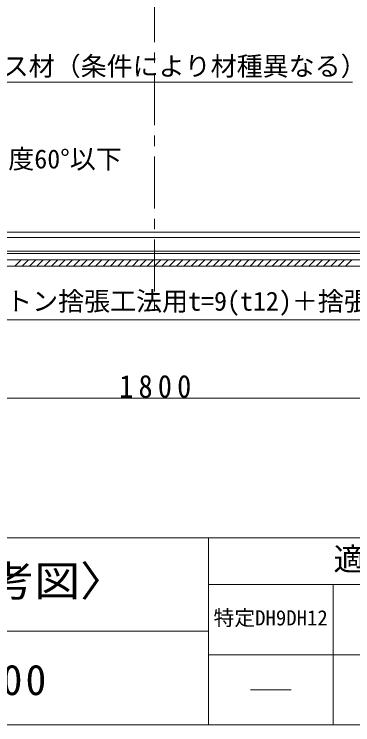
# Model space of a CAD drawing. Units: millimetres at full size, sheet at 1:20; details may follow other scales. Extents: x -4155 to 4045, y -2866 to 2834.
# Drawn here: x 2352 to 3003, y -2866 to -1498 of the extents above; entities that cross this region are included whole.
import ezdxf
from ezdxf.enums import TextEntityAlignment as Align

# ---------------------------------------------------------------- set-up
doc = ezdxf.new("R2010")
doc.units = ezdxf.units.MM
doc.header["$LTSCALE"] = 20
doc.linetypes.add('CHAIN1', pattern=[8, 5, -1, 1, -1])
for name, color, linetype, lineweight in [('1-0_断面', 7, 'Continuous', 9), ('1-1_寸法', 7, 'Continuous', 9), ('1-2_文字', 7, 'Continuous', 9), ('F-0_図枠', 7, 'Continuous', 9)]:
    doc.layers.add(name, color=color, linetype=linetype, lineweight=lineweight)
doc.styles.add('ＭＳ ゴシック', font='')
doc.styles.get('ＭＳ ゴシック').set_extended_font_data('MS Gothic')

msp = doc.modelspace()

# ---------------------------------------------------------------- linework, layer by layer
at = {"layer": '1-0_断面', "color": 4, "linetype": 'CHAIN1'}
msp.add_line((2621.26, -171.38), (2621.26, -2065.23), dxfattribs=at)
at = {"layer": '1-0_断面'}
for p, q in [((2041.27, -1917.05), (3772.19, -1917.05)), ((2041.27, -1927.65), (3772.19, -1927.65)), ((3772.19, -1954.05), (-269.22, -1954.05)), ((3772.19, -1958.05), (-269.22, -1958.05)), ((3772.19, -1970.55), (-269.22, -1970.55)), ((3772.19, -1982.55), (-269.22, -1982.55)), ((2352.82, -1982.55), (2364.82, -1970.55)), ((2366.96, -1982.55), (2378.96, -1970.55)), ((2381.1, -1982.55), (2393.1, -1970.55)), ((2395.24, -1982.55), (2407.24, -1970.55)), ((2409.39, -1982.55), (2421.39, -1970.55)), ((2423.53, -1982.55), (2435.53, -1970.55)), ((2437.67, -1982.55), (2449.67, -1970.55)), ((2451.81, -1982.55), (2463.81, -1970.55)), ((2465.95, -1982.55), (2477.95, -1970.55)), ((2480.1, -1982.55), (2492.1, -1970.55)), ((2494.24, -1982.55), (2506.24, -1970.55)), ((2508.38, -1982.55), (2520.38, -1970.55)), ((2522.52, -1982.55), (2534.52, -1970.55)), ((2536.67, -1982.55), (2548.67, -1970.55)), ((2550.81, -1982.55), (2562.81, -1970.55)), ((2564.95, -1982.55), (2576.95, -1970.55)), ((2579.09, -1982.55), (2591.09, -1970.55)), ((2593.23, -1982.55), (2605.23, -1970.55)), ((2607.38, -1982.55), (2619.38, -1970.55)), ((2621.52, -1982.55), (2633.52, -1970.55)), ((2635.66, -1982.55), (2647.66, -1970.55)), ((2649.8, -1982.55), (2661.8, -1970.55)), ((2663.94, -1982.55), (2675.94, -1970.55)), ((2678.09, -1982.55), (2690.09, -1970.55)), ((2678.09, -1982.55), (2683.51, -1977.13)), ((2692.23, -1982.55), (2704.23, -1970.55)), ((2706.37, -1982.55), (2718.37, -1970.55)), ((2720.51, -1982.55), (2732.51, -1970.55)), ((2734.66, -1982.55), (2746.66, -1970.55)), ((2748.8, -1982.55), (2760.8, -1970.55)), ((2762.94, -1982.55), (2774.94, -1970.55)), ((2762.94, -1982.55), (2774.94, -1970.55)), ((2777.08, -1982.55), (2789.08, -1970.55)), ((2777.08, -1982.55), (2781.92, -1977.72)), ((2791.22, -1982.55), (2803.22, -1970.55)), ((2805.37, -1982.55), (2817.37, -1970.55)), ((2819.51, -1982.55), (2831.51, -1970.55)), ((2833.65, -1982.55), (2845.65, -1970.55)), ((2847.79, -1982.55), (2859.79, -1970.55)), ((2861.93, -1982.55), (2873.93, -1970.55)), ((2876.08, -1982.55), (2888.08, -1970.55)), ((2890.22, -1982.55), (2902.22, -1970.55)), ((2904.36, -1982.55), (2916.36, -1970.55)), ((2918.5, -1982.55), (2930.5, -1970.55)), ((2932.65, -1982.55), (2944.65, -1970.55)), ((2946.79, -1982.55), (2958.79, -1970.55)), ((2960.93, -1982.55), (2972.93, -1970.55)), ((2975.07, -1982.55), (2987.07, -1970.55)), ((2989.21, -1982.55), (3001.21, -1970.55))]:
    msp.add_line(p, q, dxfattribs=at)
at = {"layer": '1-1_寸法'}
msp.add_line((1721.26, -2236.68), (3521.26, -2236.68), dxfattribs=at)
at = {"layer": '1-2_文字'}
for p, q in [((2180.33, -1628.43), (3002.52, -1628.43)), ((3608.07, -2086.24), (2128.08, -2086.24))]:
    msp.add_line(p, q, dxfattribs=at)
at = {"layer": 'F-0_図枠'}
for p, q in [((-4154.85, -2505.65), (4045.15, -2505.65)), ((2725.15, -2865.65), (2725.15, -2505.65)), ((2725.15, -2595.65), (3685.15, -2595.65)), ((2965.15, -2865.65), (2965.15, -2595.65)), ((2725.15, -2685.65), (-394.85, -2685.65)), ((2725.15, -2730.65), (3685.15, -2730.65)), ((2806.13, -2798.15), (2884.16, -2798.15)), ((-4154.85, -2865.65), (4045.15, -2865.65))]:
    msp.add_line(p, q, dxfattribs=at)

# ---------------------------------------------------------------- texts
at = {"layer": '1-1_寸法', "insert": (2553.76, -2236.68), "char_height": 43.99, "attachment_point": 7, "style": 'ＭＳ ゴシック'}
msp.add_mtext('\\T1.38;\\W0.9;1800', dxfattribs=at)
at = {"layer": '1-2_文字', "style": 'ＭＳ ゴシック'}
for s, p in [('ブレース材（条件により材種異なる）', (2179.51, -1626.88)), ('ブレース角度60°以下', (2090.32, -1805.56)), ('ダイロートン捨張工法用t=9(t12)＋捨張用石膏ボードt9.5(t12.5)', (2136.15, -2079.36))]:
    msp.add_text(s, height=36.66, dxfattribs=at).set_placement(p, align=Align.BOTTOM_LEFT)
at = {"layer": 'F-0_図枠', "style": 'ＭＳ ゴシック'}
for s, height, p in [('適用ラインナップ', 43.99, (2965.86, -2581.81)), ('特定DH9DH12', 29.33, (2735.15, -2683.15))]:
    msp.add_text(s, height=height, dxfattribs=at).set_placement(p, align=Align.BOTTOM_LEFT)
at = {"layer": 'F-0_図枠', "style": 'ＭＳ ゴシック', "width": 1.1}
msp.add_text('ダイケンハイブリッド天井\u3000標準図〈参考図〉', height=58.65, dxfattribs=at).set_placement((718.5, -2635.65), align=Align.BOTTOM_LEFT)
at = {"layer": 'F-0_図枠', "insert": (718.5, -2815.65), "char_height": 58.65, "attachment_point": 7, "style": 'ＭＳ ゴシック'}
msp.add_mtext('\\T1.15;【平天井】捨張仕上・基本軸組364×1800', dxfattribs=at)

doc.saveas('drawing.dxf')
